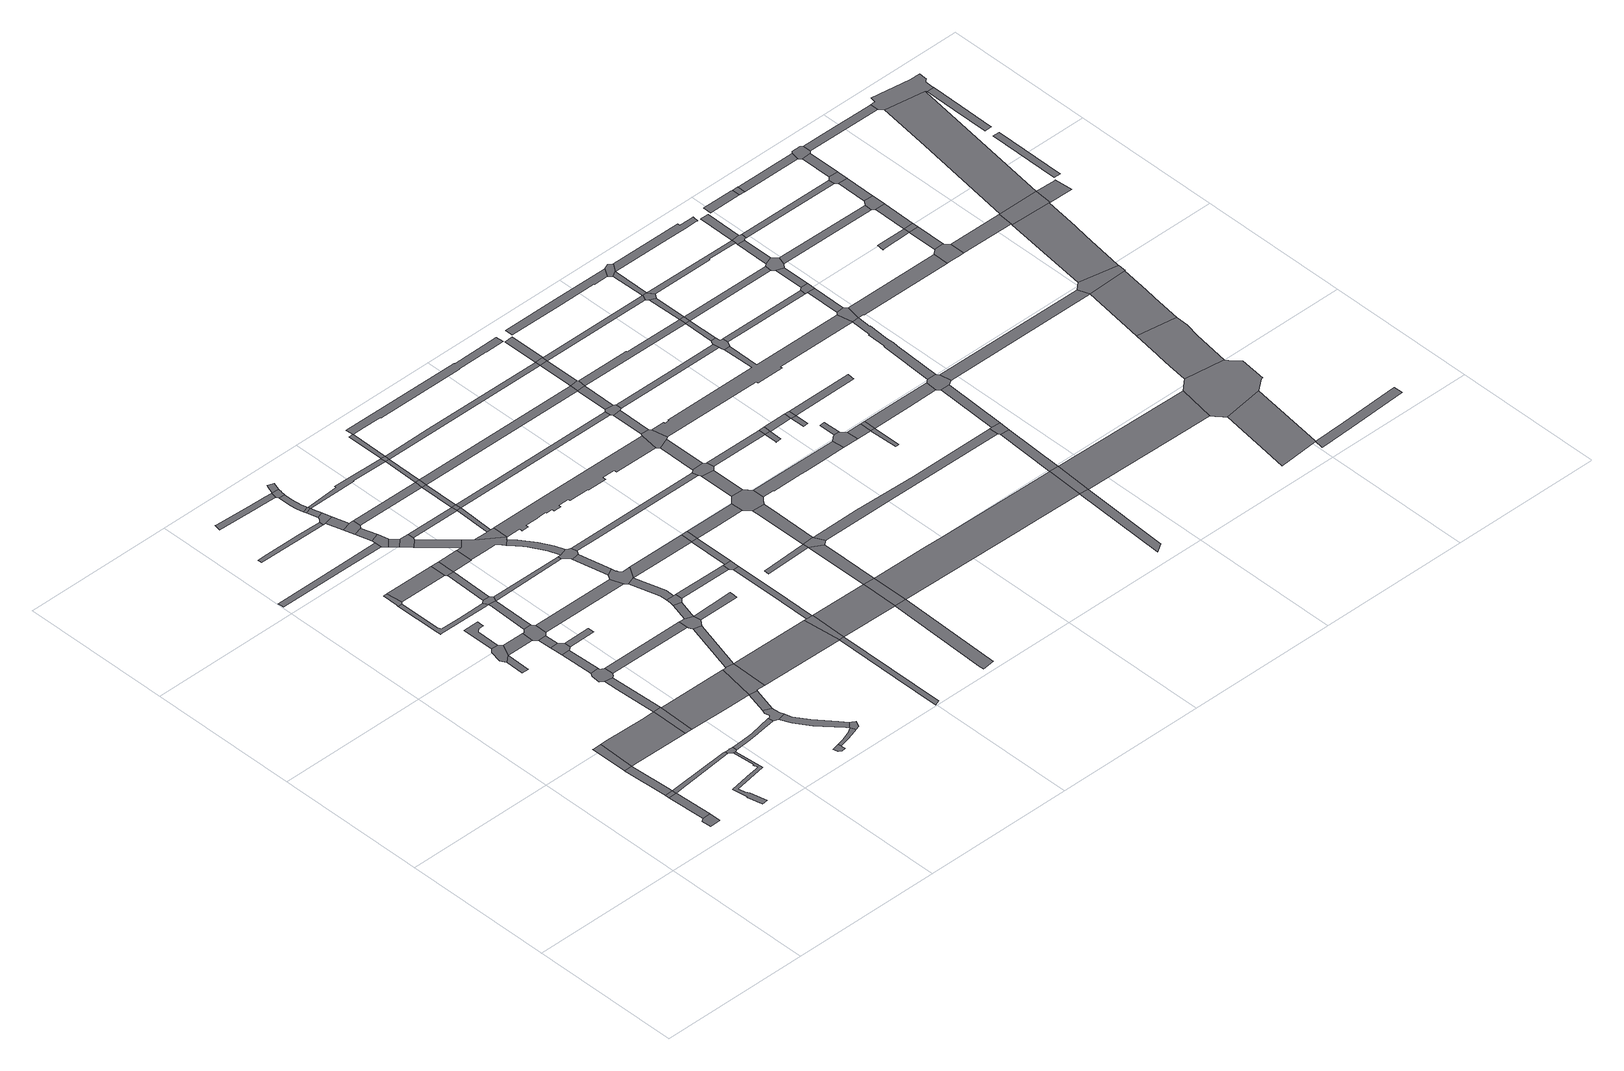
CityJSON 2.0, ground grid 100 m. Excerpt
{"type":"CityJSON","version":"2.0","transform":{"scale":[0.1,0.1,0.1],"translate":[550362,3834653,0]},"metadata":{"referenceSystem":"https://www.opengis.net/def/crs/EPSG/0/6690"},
"CityObjects":{
"road1":{"type":"Road","geometry":[{"type":"MultiSurface","lod":"1","boundaries":[[[0,1,2,3,4,5]]]}]},
"road2":{"type":"Road","attributes":{"RoadStructureAttribute.sectionType":"1"},"geometry":[{"type":"MultiSurface","lod":"1","boundaries":[[[6,7,8,1,0]]]}]},
"road3":{"type":"Road","geometry":[{"type":"MultiSurface","lod":"1","boundaries":[[[9,10,8,7]]]}]},
"road4":{"type":"Road","attributes":{"RoadStructureAttribute.sectionType":"1"},"geometry":[{"type":"MultiSurface","lod":"1","boundaries":[[[11,10,9,12,13,14]]]}]},
"road5":{"type":"Road","geometry":[{"type":"MultiSurface","lod":"1","boundaries":[[[15,16,17,11,14,18]]]}]},
"road6":{"type":"Road","attributes":{"RoadStructureAttribute.sectionType":"1"},"geometry":[{"type":"MultiSurface","lod":"1","boundaries":[[[19,20,9,7,21,22,23]]]}]},
"road7":{"type":"Road","attributes":{"RoadStructureAttribute.sectionType":"1"},"geometry":[{"type":"MultiSurface","lod":"1","boundaries":[[[24,25,26,27,28,29,30,31,32,33,34,35,36,37,38,39]]]}]},
"road8":{"type":"Road","attributes":{"function":"3","RoadStructureAttribute.sectionType":"1"},"geometry":[{"type":"MultiSurface","lod":"1","boundaries":[[[40,41,42,18,14,43,44,45,46]]]}]},
"road9":{"type":"Road","geometry":[{"type":"MultiSurface","lod":"1","boundaries":[[[47,48,49,23,22,24,39,50,51]]]}]},
"road10":{"type":"Road","geometry":[{"type":"MultiSurface","lod":"1","boundaries":[[[52,53,54,55]]]}]},
"road11":{"type":"Road","geometry":[{"type":"MultiSurface","lod":"1","boundaries":[[[46,45,56,57,58]]]}]},
"road12":{"type":"Road","geometry":[{"type":"MultiSurface","lod":"1","boundaries":[[[59,60,61,55,54,62,63]]]}]},
"road13":{"type":"Road","attributes":{"RoadStructureAttribute.sectionType":"1"},"geometry":[{"type":"MultiSurface","lod":"1","boundaries":[[[64,65,46,58,66]]]}]},
"road14":{"type":"Road","attributes":{"RoadStructureAttribute.sectionType":"1"},"geometry":[{"type":"MultiSurface","lod":"1","boundaries":[[[67,68,69,51,50,70,71,72,73]]]}]},
"road15":{"type":"Road","attributes":{"RoadStructureAttribute.sectionType":"1"},"geometry":[{"type":"MultiSurface","lod":"1","boundaries":[[[74,75,76,77,78,59,63]]]}]},
"road16":{"type":"Road","attributes":{"RoadStructureAttribute.sectionType":"1"},"geometry":[{"type":"MultiSurface","lod":"1","boundaries":[[[62,54,79,80]]]}]},
"road17":{"type":"Road","geometry":[{"type":"MultiSurface","lod":"1","boundaries":[[[81,82,83,84,85,86,87]]]}]},
"road18":{"type":"Road","geometry":[{"type":"MultiSurface","lod":"1","boundaries":[[[88,89,90,91,92,93,64,66,94,95,96,97]]]}]},
"road19":{"type":"Road","attributes":{"RoadStructureAttribute.sectionType":"1"},"geometry":[{"type":"MultiSurface","lod":"1","boundaries":[[[98,99,100,101,102,103,104]]]}]},
"road20":{"type":"Road","attributes":{"RoadStructureAttribute.sectionType":"1"},"geometry":[{"type":"MultiSurface","lod":"1","boundaries":[[[105,106,90,89]]]}]},
"road21":{"type":"Road","attributes":{"RoadStructureAttribute.sectionType":"1"},"geometry":[{"type":"MultiSurface","lod":"1","boundaries":[[[83,107,108,109,110,111,112,113,114,115,116,117,84]]]}]},
"road22":{"type":"Road","geometry":[{"type":"MultiSurface","lod":"1","boundaries":[[[118,119,106,105,120,121]]]}]},
"road23":{"type":"Road","geometry":[{"type":"MultiSurface","lod":"1","boundaries":[[[122,123,124,125,126,127,128,129]]]}]},
"road24":{"type":"Road","attributes":{"function":"3","RoadStructureAttribute.sectionType":"1"},"geometry":[{"type":"MultiSurface","lod":"1","boundaries":[[[57,56,130,131,132,133]]]}]},
"road25":{"type":"Road","attributes":{"RoadStructureAttribute.sectionType":"1"},"geometry":[{"type":"MultiSurface","lod":"1","boundaries":[[[134,119,118,135]]]}]},
"road26":{"type":"Road","geometry":[{"type":"MultiSurface","lod":"1","boundaries":[[[136,137,138,139,140,80,79,141,134,135,142,143]]]}]},
"road27":{"type":"Road","attributes":{"RoadStructureAttribute.sectionType":"1"},"geometry":[{"type":"MultiSurface","lod":"1","boundaries":[[[144,145,146,147,148,149,150]]]}]},
"road28":{"type":"Road","attributes":{"RoadStructureAttribute.sectionType":"1"},"geometry":[{"type":"MultiSurface","lod":"1","boundaries":[[[87,86,151,152,153]]]}]},
"road29":{"type":"Road","geometry":[{"type":"MultiSurface","lod":"1","boundaries":[[[154,155,156,157,158,67,73,159,160,161,162]]]}]},
"road30":{"type":"Road","attributes":{"RoadStructureAttribute.sectionType":"1"},"geometry":[{"type":"MultiSurface","lod":"1","boundaries":[[[112,163,164,138,137,165]]]}]},
"road31":{"type":"Road","attributes":{"RoadStructureAttribute.sectionType":"1"},"geometry":[{"type":"MultiSurface","lod":"1","boundaries":[[[166,167,168,169,122,129,170,171,172]]]}]},
"road32":{"type":"Road","geometry":[{"type":"MultiSurface","lod":"1","boundaries":[[[173,174,121,120]]]}]},
"road33":{"type":"Road","attributes":{"RoadStructureAttribute.sectionType":"1"},"geometry":[{"type":"MultiSurface","lod":"1","boundaries":[[[175,176,177,178,179,180,160,159,181,182,183,184,185,186,187]]]}]},
"road34":{"type":"Road","attributes":{"RoadStructureAttribute.sectionType":"1"},"geometry":[{"type":"MultiSurface","lod":"1","boundaries":[[[132,154,162,188]]]}]},
"road35":{"type":"Road","geometry":[{"type":"MultiSurface","lod":"1","boundaries":[[[189,190,113,112,165,191,192,193]]]}]},
"road36":{"type":"Road","attributes":{"RoadStructureAttribute.sectionType":"1"},"geometry":[{"type":"MultiSurface","lod":"1","boundaries":[[[194,195,196,197,198,199,200,201,202,203]]]}]},
"road37":{"type":"Road","attributes":{"RoadStructureAttribute.sectionType":"1"},"geometry":[{"type":"MultiSurface","lod":"1","boundaries":[[[204,205,189,193]]]}]},
"road38":{"type":"Road","geometry":[{"type":"MultiSurface","lod":"1","boundaries":[[[206,187,186,166,172,207,208]]]}]},
"road39":{"type":"Road","attributes":{"RoadStructureAttribute.sectionType":"1"},"geometry":[{"type":"MultiSurface","lod":"1","boundaries":[[[97,96,209,210]]]}]},
"road40":{"type":"Road","geometry":[{"type":"MultiSurface","lod":"1","boundaries":[[[211,212,133,132,188,213,214,215,216]]]}]},
"road41":{"type":"Road","geometry":[{"type":"MultiSurface","lod":"1","boundaries":[[[153,152,217,205,204,218,219]]]}]},
"road42":{"type":"Road","geometry":[{"type":"MultiSurface","lod":"1","boundaries":[[[220,221,104,103,222,223]]]}]},
"road43":{"type":"Road","attributes":{"RoadStructureAttribute.sectionType":"1"},"geometry":[{"type":"MultiSurface","lod":"1","boundaries":[[[224,225,221,220]]]}]},
"road44":{"type":"Road","attributes":{"RoadStructureAttribute.sectionType":"1"},"geometry":[{"type":"MultiSurface","lod":"1","boundaries":[[[226,227,228,229]]]}]},
"road45":{"type":"Road","geometry":[{"type":"MultiSurface","lod":"1","boundaries":[[[230,231,232,233,150,149,234,227,226]]]}]},
"road46":{"type":"Road","geometry":[{"type":"MultiSurface","lod":"1","boundaries":[[[229,228,225,224,235,236]]]}]},
"road47":{"type":"Road","attributes":{"RoadStructureAttribute.sectionType":"1"},"geometry":[{"type":"MultiSurface","lod":"1","boundaries":[[[223,222,237,238]]]}]},
"road48":{"type":"Road","attributes":{"RoadStructureAttribute.sectionType":"1"},"geometry":[{"type":"MultiSurface","lod":"1","boundaries":[[[239,240,241,231,230]]]}]},
"road49":{"type":"Road","geometry":[{"type":"MultiSurface","lod":"1","boundaries":[[[242,243,244,241,240]]]}]},
"road50":{"type":"Road","attributes":{"RoadStructureAttribute.sectionType":"1"},"geometry":[{"type":"MultiSurface","lod":"1","boundaries":[[[245,246,247,244,243,248,249,250]]]}]},
"road51":{"type":"Road","attributes":{"RoadStructureAttribute.sectionType":"1"},"geometry":[{"type":"MultiSurface","lod":"1","boundaries":[[[219,218,251,252,253]]]}]},
"road52":{"type":"Road","geometry":[{"type":"MultiSurface","lod":"1","boundaries":[[[254,238,237,255,256,257,258,259]]]}]},
"road53":{"type":"Road","attributes":{"RoadStructureAttribute.sectionType":"1"},"geometry":[{"type":"MultiSurface","lod":"1","boundaries":[[[143,142,260,261]]]}]},
"road54":{"type":"Road","geometry":[{"type":"MultiSurface","lod":"1","boundaries":[[[203,202,262,245,250,263,264,265,266,267]]]}]},
"road55":{"type":"Road","attributes":{"RoadStructureAttribute.sectionType":"1"},"geometry":[{"type":"MultiSurface","lod":"1","boundaries":[[[268,269,267,266,270]]]}]},
"road56":{"type":"Road","attributes":{"RoadStructureAttribute.sectionType":"1"},"geometry":[{"type":"MultiSurface","lod":"1","boundaries":[[[191,165,271,272,273]]]}]},
"road57":{"type":"Road","attributes":{"RoadStructureAttribute.sectionType":"1"},"geometry":[{"type":"MultiSurface","lod":"1","boundaries":[[[274,211,216,275]]]}]},
"road58":{"type":"Road","attributes":{"RoadStructureAttribute.sectionType":"1"},"geometry":[{"type":"MultiSurface","lod":"1","boundaries":[[[276,256,255,277,278,279,280,281]]]}]},
"road59":{"type":"Road","geometry":[{"type":"MultiSurface","lod":"1","boundaries":[[[210,209,282,283,274,275,284,285,286]]]}]},
"road60":{"type":"Road","geometry":[{"type":"MultiSurface","lod":"1","boundaries":[[[287,281,280,288,253,252,289,290,291,292,293,294,295,296,297]]]}]},
"road61":{"type":"Road","attributes":{"function":"3","RoadStructureAttribute.sectionType":"1"},"geometry":[{"type":"MultiSurface","lod":"1","boundaries":[[[298,216,215,299,300]]]}]},
"road62":{"type":"Road","attributes":{"RoadStructureAttribute.sectionType":"1"},"geometry":[{"type":"MultiSurface","lod":"1","boundaries":[[[301,302,259,258,303,304,305]]]}]},
"road63":{"type":"Road","attributes":{"RoadStructureAttribute.sectionType":"1"},"geometry":[{"type":"MultiSurface","lod":"1","boundaries":[[[306,236,235,307,308,309]]]}]},
"road64":{"type":"Road","attributes":{"RoadStructureAttribute.sectionType":"1"},"geometry":[{"type":"MultiSurface","lod":"1","boundaries":[[[310,286,285,311,312]]]}]},
"road65":{"type":"Road","geometry":[{"type":"MultiSurface","lod":"1","boundaries":[[[313,297,314,315,316,317]]]}]},
"road66":{"type":"Road","attributes":{"RoadStructureAttribute.sectionType":"1"},"geometry":[{"type":"MultiSurface","lod":"1","boundaries":[[[318,319,320,321,322,242,240,323,324,325,326]]]}]},
"road67":{"type":"Road","geometry":[{"type":"MultiSurface","lod":"1","boundaries":[[[327,328,310,312,329,330,331]]]}]},
"road68":{"type":"Road","attributes":{"RoadStructureAttribute.sectionType":"1"},"geometry":[{"type":"MultiSurface","lod":"1","boundaries":[[[332,333,334,335,336,327,331]]]}]},
"road69":{"type":"Road","attributes":{"RoadStructureAttribute.sectionType":"1"},"geometry":[{"type":"MultiSurface","lod":"1","boundaries":[[[337,338,339,295,294,340,341,342,343,344,345,346]]]}]},
"road70":{"type":"Road","attributes":{"RoadStructureAttribute.sectionType":"1"},"geometry":[{"type":"MultiSurface","lod":"1","boundaries":[[[347,348,349,350,351]]]}]},
"road71":{"type":"Road","geometry":[{"type":"MultiSurface","lod":"1","boundaries":[[[352,353,354,355,351,350,356,261,260,335,334,357]]]}]},
"road72":{"type":"Road","geometry":[{"type":"MultiSurface","lod":"1","boundaries":[[[358,359,346,345,273,272,360,361,362,349,348,363,364,365,366]]]}]},
"road73":{"type":"Road","attributes":{"RoadStructureAttribute.sectionType":"1"},"geometry":[{"type":"MultiSurface","lod":"1","boundaries":[[[304,317,316,367,368]]]}]},
"road74":{"type":"Road","attributes":{"RoadStructureAttribute.sectionType":"1"},"geometry":[{"type":"MultiSurface","lod":"1","boundaries":[[[299,369,370,371,372]]]}]},
"road75":{"type":"Road","attributes":{"RoadStructureAttribute.sectionType":"1"},"geometry":[{"type":"MultiSurface","lod":"1","boundaries":[[[373,374,375,376,285,284]]]}]},
"road76":{"type":"Road","geometry":[{"type":"MultiSurface","lod":"1","boundaries":[[[305,304,368,377]]]}]},
"road77":{"type":"Road","attributes":{"RoadStructureAttribute.sectionType":"1"},"geometry":[{"type":"MultiSurface","lod":"1","boundaries":[[[378,379,305,377]]]}]},
"road78":{"type":"Road","geometry":[{"type":"MultiSurface","lod":"1","boundaries":[[[309,308,379,378,380]]]}]},
"road79":{"type":"Road","geometry":[{"type":"MultiSurface","lod":"1","boundaries":[[[300,299,372,381,382,383]]]}]},
"road80":{"type":"Road","attributes":{"RoadStructureAttribute.sectionType":"1"},"geometry":[{"type":"MultiSurface","lod":"1","boundaries":[[[330,329,384,385]]]}]},
"road81":{"type":"Road","attributes":{"RoadStructureAttribute.sectionType":"1"},"geometry":[{"type":"MultiSurface","lod":"1","boundaries":[[[325,309,380,386]]]}]},
"road82":{"type":"Road","geometry":[{"type":"MultiSurface","lod":"1","boundaries":[[[326,325,386,387,388]]]}]},
"road83":{"type":"Road","attributes":{"RoadStructureAttribute.sectionType":"1"},"geometry":[{"type":"MultiSurface","lod":"1","boundaries":[[[389,357,334,390,391,392]]]}]},
"road84":{"type":"Road","attributes":{"RoadStructureAttribute.sectionType":"1"},"geometry":[{"type":"MultiSurface","lod":"1","boundaries":[[[393,394,395,388,387]]]}]},
"road85":{"type":"Road","attributes":{"RoadStructureAttribute.sectionType":"1"},"geometry":[{"type":"MultiSurface","lod":"1","boundaries":[[[396,397,383,382,398,399]]]}]},
"road86":{"type":"Road","attributes":{"function":"3","RoadStructureAttribute.sectionType":"1"},"geometry":[{"type":"MultiSurface","lod":"1","boundaries":[[[381,372,400,401]]]}]},
"road87":{"type":"Road","geometry":[{"type":"MultiSurface","lod":"1","boundaries":[[[385,384,402,396,399,403,404,405]]]}]},
"road88":{"type":"Road","attributes":{"RoadStructureAttribute.sectionType":"1"},"geometry":[{"type":"MultiSurface","lod":"1","boundaries":[[[391,406,405,404,407,408]]]}]},
"road89":{"type":"Road","attributes":{"function":"3","RoadStructureAttribute.sectionType":"1"},"geometry":[{"type":"MultiSurface","lod":"1","boundaries":[[[400,409,410,411,412]]]}]},
"road90":{"type":"Road","geometry":[{"type":"MultiSurface","lod":"1","boundaries":[[[392,391,408,413]]]}]},
"road91":{"type":"Road","attributes":{"RoadStructureAttribute.sectionType":"1"},"geometry":[{"type":"MultiSurface","lod":"1","boundaries":[[[366,365,414,415,416]]]}]},
"road92":{"type":"Road","attributes":{"RoadStructureAttribute.sectionType":"1"},"geometry":[{"type":"MultiSurface","lod":"1","boundaries":[[[417,418,315,314,419,420,421,422,423,424,425,426,427,428,429,430,431,432,433,434,435,436,437,438,439,440,441]]]}]},
"road93":{"type":"Road","attributes":{"RoadStructureAttribute.sectionType":"1"},"geometry":[{"type":"MultiSurface","lod":"1","boundaries":[[[442,443,444,445,446,447]]]}]},
"road94":{"type":"Road","geometry":[{"type":"MultiSurface","lod":"1","boundaries":[[[401,400,412,448]]]}]},
"road95":{"type":"Road","attributes":{"RoadStructureAttribute.sectionType":"1"},"geometry":[{"type":"MultiSurface","lod":"1","boundaries":[[[449,377,368,450,451]]]}]},
"road96":{"type":"Road","attributes":{"RoadStructureAttribute.sectionType":"1"},"geometry":[{"type":"MultiSurface","lod":"1","boundaries":[[[452,413,408,453,454,455,456]]]}]},
"road97":{"type":"Road","attributes":{"function":"3","RoadStructureAttribute.sectionType":"1"},"geometry":[{"type":"MultiSurface","lod":"1","boundaries":[[[447,457,401,448,458,459]]]}]},
"road98":{"type":"Road","attributes":{"RoadStructureAttribute.sectionType":"1"},"geometry":[{"type":"MultiSurface","lod":"1","boundaries":[[[380,378,460,461]]]}]},
"road99":{"type":"Road","geometry":[{"type":"MultiSurface","lod":"1","boundaries":[[[462,442,447,459,463,464]]]}]},
"road100":{"type":"Road","attributes":{"RoadStructureAttribute.sectionType":"1"},"geometry":[{"type":"MultiSurface","lod":"1","boundaries":[[[465,387,386,466,467]]]}]},
"road101":{"type":"Road","attributes":{"function":"3","RoadStructureAttribute.sectionType":"1"},"geometry":[{"type":"MultiSurface","lod":"1","boundaries":[[[468,469,442,462,470,471]]]}]},
"road102":{"type":"Road","attributes":{"RoadStructureAttribute.sectionType":"1"},"geometry":[{"type":"MultiSurface","lod":"1","boundaries":[[[472,473,474,475,393,476,477,478,479,480,481,482,483,484]]]}]},
"road103":{"type":"Road","geometry":[{"type":"MultiSurface","lod":"1","boundaries":[[[485,486,456,455,487,488,468,471,489,490,491,492,493]]]}]},
"road104":{"type":"Road","attributes":{"function":"3","RoadStructureAttribute.sectionType":"1"},"geometry":[{"type":"MultiSurface","lod":"1","boundaries":[[[494,485,493,495]]]}]},
"road105":{"type":"Road","geometry":[{"type":"MultiSurface","lod":"1","boundaries":[[[496,497,498,499,416,415,500,494,495,501,502,503]]]}]},
"road106":{"type":"Road","attributes":{"function":"3","RoadStructureAttribute.sectionType":"1"},"geometry":[{"type":"MultiSurface","lod":"1","boundaries":[[[504,505,506,507,497,496]]]}]},
"road107":{"type":"Road","geometry":[{"type":"MultiSurface","lod":"1","boundaries":[[[508,509,441,440,510,506,505,511,512,513,514]]]}]},
"road108":{"type":"Road","attributes":{"function":"3","RoadStructureAttribute.sectionType":"1"},"geometry":[{"type":"MultiSurface","lod":"1","boundaries":[[[515,516,508,514]]]}]},
"road109":{"type":"Road","geometry":[{"type":"MultiSurface","lod":"1","boundaries":[[[517,451,450,516,515,518,519,520,521,522]]]}]},
"road110":{"type":"Road","attributes":{"function":"3","RoadStructureAttribute.sectionType":"1"},"geometry":[{"type":"MultiSurface","lod":"1","boundaries":[[[523,460,517,522]]]}]},
"road111":{"type":"Road","attributes":{"RoadStructureAttribute.sectionType":"1"},"geometry":[{"type":"MultiSurface","lod":"1","boundaries":[[[503,502,524,525]]]}]},
"road112":{"type":"Road","attributes":{"function":"3","RoadStructureAttribute.sectionType":"1"},"geometry":[{"type":"MultiSurface","lod":"1","boundaries":[[[526,527,528,529,448,412,530,531,532,533,534,535]]]}]},
"road113":{"type":"Road","attributes":{"RoadStructureAttribute.sectionType":"1"},"geometry":[{"type":"MultiSurface","lod":"1","boundaries":[[[536,491,490,537,538,539,540,541,542,543,544]]]}]},
"road114":{"type":"Road","geometry":[{"type":"MultiSurface","lod":"1","boundaries":[[[545,461,460,523,546]]]}]},
"road115":{"type":"Road","attributes":{"function":"3","RoadStructureAttribute.sectionType":"1"},"geometry":[{"type":"MultiSurface","lod":"1","boundaries":[[[547,548,549,461,545]]]}]},
"road116":{"type":"Road","geometry":[{"type":"MultiSurface","lod":"1","boundaries":[[[550,467,466,548,547,551]]]}]},
"road117":{"type":"Road","attributes":{"function":"3","RoadStructureAttribute.sectionType":"1"},"geometry":[{"type":"MultiSurface","lod":"1","boundaries":[[[552,553,467,550]]]}]},
"road118":{"type":"Road","attributes":{"RoadStructureAttribute.sectionType":"1"},"geometry":[{"type":"MultiSurface","lod":"1","boundaries":[[[554,555,556,462,464,557,558,559,560]]]}]},
"road119":{"type":"Road","geometry":[{"type":"MultiSurface","lod":"1","boundaries":[[[524,561,562,563,564,565]]]}]},
"road120":{"type":"Road","geometry":[{"type":"MultiSurface","lod":"1","boundaries":[[[525,524,565,566]]]}]},
"road121":{"type":"Road","attributes":{"RoadStructureAttribute.sectionType":"1"},"geometry":[{"type":"MultiSurface","lod":"1","boundaries":[[[566,565,567,568,569]]]}]},
"road122":{"type":"Road","attributes":{"RoadStructureAttribute.sectionType":"1"},"geometry":[{"type":"MultiSurface","lod":"1","boundaries":[[[570,520,519,571,572,573]]]}]},
"road123":{"type":"Road","geometry":[{"type":"MultiSurface","lod":"1","boundaries":[[[574,575,576,544,543,577,578,579,580,581]]]}]},
"road124":{"type":"Road","geometry":[{"type":"MultiSurface","lod":"1","boundaries":[[[582,583,584,585,586]]]}]},
"road125":{"type":"Road","geometry":[{"type":"MultiSurface","lod":"1","boundaries":[[[569,568,582,586,587]]]}]},
"road126":{"type":"Road","geometry":[{"type":"MultiSurface","lod":"1","boundaries":[[[588,589,590,591,574,581]]]}]},
"road127":{"type":"Road","attributes":{"RoadStructureAttribute.sectionType":"1"},"geometry":[{"type":"MultiSurface","lod":"1","boundaries":[[[592,593,594,546,523,595,596,597,598]]]}]},
"road128":{"type":"Road","attributes":{"RoadStructureAttribute.sectionType":"1"},"geometry":[{"type":"MultiSurface","lod":"1","boundaries":[[[578,577,599,600]]]}]},
"road129":{"type":"Road","geometry":[{"type":"MultiSurface","lod":"1","boundaries":[[[599,601,602,603,604]]]}]},
"road130":{"type":"Road","attributes":{"RoadStructureAttribute.sectionType":"1"},"geometry":[{"type":"MultiSurface","lod":"1","boundaries":[[[551,547,605,606]]]}]},
"road131":{"type":"Road","attributes":{"RoadStructureAttribute.sectionType":"1"},"geometry":[{"type":"MultiSurface","lod":"1","boundaries":[[[534,607,608,609]]]}]},
"road132":{"type":"Road","geometry":[{"type":"MultiSurface","lod":"1","boundaries":[[[600,599,604,610]]]}]},
"road133":{"type":"Road","attributes":{"RoadStructureAttribute.sectionType":"1"},"geometry":[{"type":"MultiSurface","lod":"1","boundaries":[[[611,612,613,614,615,616,617,618]]]}]},
"road134":{"type":"Road","attributes":{"RoadStructureAttribute.sectionType":"1"},"geometry":[{"type":"MultiSurface","lod":"1","boundaries":[[[619,620,621,622,623,624,625,626,627,628,629,512,511,630,631,632,633,634,635]]]}]},
"road135":{"type":"Road","attributes":{"RoadStructureAttribute.sectionType":"1"},"geometry":[{"type":"MultiSurface","lod":"1","boundaries":[[[636,637,638,639,640,587,586]]]}]},
"road136":{"type":"Road","geometry":[{"type":"MultiSurface","lod":"1","boundaries":[[[641,535,534,609,642]]]}]},
"road137":{"type":"Road","geometry":[{"type":"MultiSurface","lod":"1","boundaries":[[[643,644,645,573,572,646,623,622,647,648,649,650,651,652,653]]]}]},
"road138":{"type":"Road","attributes":{"RoadStructureAttribute.sectionType":"1"},"geometry":[{"type":"MultiSurface","lod":"1","boundaries":[[[654,610,604,655,656,657,658,659,660]]]}]},
"road139":{"type":"Road","attributes":{"RoadStructureAttribute.sectionType":"1"},"geometry":[{"type":"MultiSurface","lod":"1","boundaries":[[[597,643,653,661]]]}]},
"road140":{"type":"Road","attributes":{"RoadStructureAttribute.sectionType":"1"},"geometry":[{"type":"MultiSurface","lod":"1","boundaries":[[[662,641,642,663]]]}]},
"road141":{"type":"Road","geometry":[{"type":"MultiSurface","lod":"1","boundaries":[[[598,597,661,664]]]}]},
"road142":{"type":"Road","attributes":{"RoadStructureAttribute.sectionType":"1"},"geometry":[{"type":"MultiSurface","lod":"1","boundaries":[[[665,598,664,666,667]]]}]},
"road143":{"type":"Road","geometry":[{"type":"MultiSurface","lod":"1","boundaries":[[[560,559,662,663,668,669]]]}]},
"road144":{"type":"Road","geometry":[{"type":"MultiSurface","lod":"1","boundaries":[[[670,606,605,671,672,665,667,673,674,675]]]}]},
"road145":{"type":"Road","attributes":{"RoadStructureAttribute.sectionType":"1"},"geometry":[{"type":"MultiSurface","lod":"1","boundaries":[[[676,677,678,606,670]]]}]},
"road146":{"type":"Road","attributes":{"RoadStructureAttribute.sectionType":"1"},"geometry":[{"type":"MultiSurface","lod":"1","boundaries":[[[679,669,668,680]]]}]},
"road147":{"type":"Road","geometry":[{"type":"MultiSurface","lod":"1","boundaries":[[[681,618,617,682,678,677,683]]]}]},
"road148":{"type":"Road","geometry":[{"type":"MultiSurface","lod":"1","boundaries":[[[684,685,686,660,659,687,688,679,680,689,690,691,692,693,694,695]]]}]},
"road149":{"type":"Road","attributes":{"RoadStructureAttribute.sectionType":"1"},"geometry":[{"type":"MultiSurface","lod":"1","boundaries":[[[648,647,696,697,698]]]}]},
"road150":{"type":"Road","attributes":{"RoadStructureAttribute.sectionType":"1"},"geometry":[{"type":"MultiSurface","lod":"1","boundaries":[[[664,661,699,700]]]}]},
"road151":{"type":"Road","attributes":{"function":"3","RoadStructureAttribute.sectionType":"1"},"geometry":[{"type":"MultiSurface","lod":"1","boundaries":[[[701,702,642,609,703,704,705,706]]]}]},
"road152":{"type":"Road","attributes":{"RoadStructureAttribute.sectionType":"1"},"geometry":[{"type":"MultiSurface","lod":"1","boundaries":[[[707,708,709,710,711,712,713,714,634,715,716,717,718,719,684,695]]]}]},
"road153":{"type":"Road","attributes":{"RoadStructureAttribute.sectionType":"1"},"geometry":[{"type":"MultiSurface","lod":"1","boundaries":[[[670,675,720,721,722,723]]]}]},
"road154":{"type":"Road","geometry":[{"type":"MultiSurface","lod":"1","boundaries":[[[724,725,726,727,635,634,714,728]]]}]},
"road155":{"type":"Road","attributes":{"RoadStructureAttribute.sectionType":"1"},"geometry":[{"type":"MultiSurface","lod":"1","boundaries":[[[729,730,731,683,677,732,733,734,735,736,737]]]}]},
"road156":{"type":"Road","attributes":{"RoadStructureAttribute.sectionType":"1"},"geometry":[{"type":"MultiSurface","lod":"1","boundaries":[[[738,726,725,739]]]}]},
"road157":{"type":"Road","geometry":[{"type":"MultiSurface","lod":"1","boundaries":[[[740,741,698,697,738,739,742]]]}]},
"road158":{"type":"Road","attributes":{"RoadStructureAttribute.sectionType":"1"},"geometry":[{"type":"MultiSurface","lod":"1","boundaries":[[[743,740,742,744]]]}]},
"road159":{"type":"Road","geometry":[{"type":"MultiSurface","lod":"1","boundaries":[[[745,746,700,699,743,744,747,748]]]}]},
"road160":{"type":"Road","attributes":{"RoadStructureAttribute.sectionType":"1"},"geometry":[{"type":"MultiSurface","lod":"1","boundaries":[[[749,746,745,750]]]}]},
"road161":{"type":"Road","geometry":[{"type":"MultiSurface","lod":"1","boundaries":[[[751,752,753,723,722,754,749,750,755,756,757,758]]]}]},
"road162":{"type":"Road","attributes":{"function":"2","RoadStructureAttribute.sectionType":"1"},"geometry":[{"type":"MultiSurface","lod":"1","boundaries":[[[759,760,761,762,763,764,765]]]}]},
"road163":{"type":"Road","attributes":{"RoadStructureAttribute.sectionType":"1"},"geometry":[{"type":"MultiSurface","lod":"1","boundaries":[[[766,753,752,767]]]}]},
"road164":{"type":"Road","attributes":{"RoadStructureAttribute.sectionType":"1"},"geometry":[{"type":"MultiSurface","lod":"1","boundaries":[[[692,691,768,769]]]}]},
"road165":{"type":"Road","attributes":{"RoadStructureAttribute.sectionType":"1"},"geometry":[{"type":"MultiSurface","lod":"1","boundaries":[[[728,714,770,771,772,773]]]}]},
"road166":{"type":"Road","geometry":[{"type":"MultiSurface","lod":"1","boundaries":[[[774,775,776,706,705,777,778,761,760,779,780,781,782,783,784,785]]]}]},
"road167":{"type":"Road","attributes":{"RoadStructureAttribute.sectionType":"1"},"geometry":[{"type":"MultiSurface","lod":"1","boundaries":[[[786,787,788,789,790]]]}]},
"road168":{"type":"Road","attributes":{"RoadStructureAttribute.sectionType":"1"},"geometry":[{"type":"MultiSurface","lod":"1","boundaries":[[[748,747,791,792]]]}]},
"road169":{"type":"Road","attributes":{"RoadStructureAttribute.sectionType":"1"},"geometry":[{"type":"MultiSurface","lod":"1","boundaries":[[[793,794,765,795,796,797,798]]]}]},
"road170":{"type":"Road","attributes":{"RoadStructureAttribute.sectionType":"1"},"geometry":[{"type":"MultiSurface","lod":"1","boundaries":[[[799,758,757,800,801,802]]]}]},
"road171":{"type":"Road","geometry":[{"type":"MultiSurface","lod":"1","boundaries":[[[790,789,803,804]]]}]},
"road172":{"type":"Road","geometry":[{"type":"MultiSurface","lod":"1","boundaries":[[[805,806,807,808,774,785,809,810,811]]]}]},
"road173":{"type":"Road","geometry":[{"type":"MultiSurface","lod":"1","boundaries":[[[812,813,814,815,816,817]]]}]},
"road174":{"type":"Road","geometry":[{"type":"MultiSurface","lod":"1","boundaries":[[[818,819,820,773,772,821,822,823,824,825]]]}]},
"road175":{"type":"Road","attributes":{"RoadStructureAttribute.sectionType":"1"},"geometry":[{"type":"MultiSurface","lod":"1","boundaries":[[[816,818,825,826]]]}]},
"road176":{"type":"Road","geometry":[{"type":"MultiSurface","lod":"1","boundaries":[[[817,816,826,827]]]}]},
"road177":{"type":"Road","attributes":{"RoadStructureAttribute.sectionType":"1"},"geometry":[{"type":"MultiSurface","lod":"1","boundaries":[[[828,804,803,829,830]]]}]},
"road178":{"type":"Road","attributes":{"function":"2","RoadStructureAttribute.sectionType":"1"},"geometry":[{"type":"MultiSurface","lod":"1","boundaries":[[[831,832,833,834,768,805,811]]]}]},
"road179":{"type":"Road","attributes":{"RoadStructureAttribute.sectionType":"1"},"geometry":[{"type":"MultiSurface","lod":"1","boundaries":[[[835,817,827,836]]]}]},
"road180":{"type":"Road","geometry":[{"type":"MultiSurface","lod":"1","boundaries":[[[837,838,792,791,835,836,839,840]]]}]},
"road181":{"type":"Road","attributes":{"RoadStructureAttribute.sectionType":"1"},"geometry":[{"type":"MultiSurface","lod":"1","boundaries":[[[841,837,840,842]]]}]},
"road182":{"type":"Road","geometry":[{"type":"MultiSurface","lod":"1","boundaries":[[[843,769,768,834,844,845]]]}]},
"road183":{"type":"Road","attributes":{"RoadStructureAttribute.sectionType":"1"},"geometry":[{"type":"MultiSurface","lod":"1","boundaries":[[[824,823,846,847]]]}]},
"road184":{"type":"Road","geometry":[{"type":"MultiSurface","lod":"1","boundaries":[[[848,849,802,801,841,842,850,851,852]]]}]},
"road185":{"type":"Road","attributes":{"RoadStructureAttribute.sectionType":"1"},"geometry":[{"type":"MultiSurface","lod":"1","boundaries":[[[853,854,848,852]]]}]},
"road186":{"type":"Road","geometry":[{"type":"MultiSurface","lod":"1","boundaries":[[[855,830,829,854,853,856,857,858]]]}]},
"road187":{"type":"Road","attributes":{"function":"2","RoadStructureAttribute.sectionType":"1"},"geometry":[{"type":"MultiSurface","lod":"1","boundaries":[[[859,860,843,845,861,862,863,864]]]}]},
"road188":{"type":"Road","geometry":[{"type":"MultiSurface","lod":"1","boundaries":[[[847,846,859,864,865,866,867]]]}]},
"road189":{"type":"Road","attributes":{"RoadStructureAttribute.sectionType":"1"},"geometry":[{"type":"MultiSurface","lod":"1","boundaries":[[[868,869,857,856,870,871,872]]]}]},
"road190":{"type":"Road","attributes":{"RoadStructureAttribute.sectionType":"1"},"geometry":[{"type":"MultiSurface","lod":"1","boundaries":[[[873,866,865,874,875]]]}]},
"road191":{"type":"Road","attributes":{"function":"2","RoadStructureAttribute.sectionType":"1"},"geometry":[{"type":"MultiSurface","lod":"1","boundaries":[[[876,877,867,866,878,879,880]]]}]},
"road192":{"type":"Road","attributes":{"RoadStructureAttribute.sectionType":"1"},"geometry":[{"type":"MultiSurface","lod":"1","boundaries":[[[881,882,883,884]]]}]},
"road193":{"type":"Road","geometry":[{"type":"MultiSurface","lod":"1","boundaries":[[[885,886,887,872,871,888,876,880,889,890,891,892,893,894,895,896,897,898,899,900,901]]]}]},
"road194":{"type":"Road","attributes":{"RoadStructureAttribute.sectionType":"1"},"geometry":[{"type":"MultiSurface","lod":"1","boundaries":[[[892,902,903,904,905,893]]]}]}
},
"vertices":[
[475,203,0],[421,202,0],[402,187,0],[405,124,0],[423,125,0],[477,127,0],
[464,453,0],[464,457,0],[409,454,0],
[462,486,0],[408,483,0],
[393,789,0],[462,491,0],[461,502,0],[446,790,0],
[394,1039,0],[391,1039,0],[392,791,0],[450,1038,0],
[885,523,0],[510,490,0],[510,462,0],[898,503,0],[899,522,0],
[925,484,0],[936,336,0],[931,334,0],[939,303,0],[879,292,0],[877,295,0],[707,266,0],[725,164,0],[716,162,0],[742,64,0],[780,70,0],[756,181,0],[742,206,0],[733,250,0],[956,286,0],[940,481,0],
[836,1033,0],[762,1034,0],[506,1038,0],[460,789,0],[510,789,0],[846,784,0],[850,1033,0],
[938,522,0],[930,522,0],[922,521,0],[954,490,0],[954,522,0],
[561,1768,0],[606,1768,0],[608,1927,0],[562,1888,0],
[897,783,0],[903,1031,0],[903,1033,0],
[580,2029,0],[559,2007,0],[543,1927,0],[647,2006,0],[625,2028,0],
[835,1403,0],[839,1310,0],[889,1395,0],
[1261,559,0],[1112,532,0],[1032,524,0],[1064,498,0],[1132,507,0],[1138,508,0],[1266,527,0],
[627,2182,0],[646,2200,0],[683,2200,0],[682,2245,0],[583,2245,0],
[791,1926,0],[792,2005,0],
[465,2759,0],[464,2654,0],[464,2641,0],[489,2641,0],[495,2647,0],[501,2653,0],[491,2759,0],
[885,1499,0],[885,1506,0],[829,1504,0],[816,1482,0],[811,1422,0],[835,1404,0],[902,1408,0],[905,1412,0],[914,1421,0],[913,1483,0],
[484,3111,0],[7,3111,0],[8,3091,0],[8,3071,0],[484,3068,0],[743,3066,0],[742,3111,0],
[877,1726,0],[822,1725,0],
[465,2333,0],[465,2311,0],[475,2311,0],[492,2311,0],[813,2309,0],[830,2309,0],[810,2337,0],[632,2338,0],[502,2341,0],[492,2361,0],[490,2591,0],
[874,1812,0],[819,1811,0],[901,1742,0],[899,1786,0],
[1385,139,0],[1356,133,0],[1338,128,0],[1345,96,0],[1364,84,0],[1390,87,0],[1387,110,0],[1390,118,0],
[1184,778,0],[1312,776,0],[1325,776,0],[1365,1025,0],
[816,1904,0],[871,1904,0],
[888,2006,0],[873,2025,0],[824,2024,0],[808,2007,0],[807,2005,0],[803,1915,0],[891,1925,0],[890,2004,0],
[482,3449,0],[219,3451,0],[181,3451,0],[181,3423,0],[219,3422,0],[644,3417,0],[644,3447,0],
[510,2653,0],[824,2651,0],[824,2757,0],
[1285,629,0],[1279,605,0],[1284,574,0],[1277,565,0],[1275,561,0],[1297,513,0],[1349,527,0],[1341,555,0],[1334,606,0],
[830,2292,0],[830,2278,0],[877,2303,0],
[1528,191,0],[1510,181,0],[1486,167,0],[1430,149,0],[1457,133,0],[1522,154,0],[1543,161,0],
[1080,1745,0],[1081,1787,0],
[1550,238,0],[1546,242,0],[1536,253,0],[1518,276,0],[1420,394,0],[1361,480,0],[1328,442,0],[1384,360,0],[1395,347,0],[1431,304,0],[1516,212,0],[1529,200,0],[1558,231,0],
[1380,769,0],
[832,2356,0],[818,2344,0],[892,2335,0],[889,2339,0],[876,2354,0],
[579,3806,0],[479,3811,0],[232,3821,0],[215,3822,0],[207,3779,0],[320,3776,0],[479,3770,0],[578,3766,0],[617,3765,0],[624,3804,0],
[881,2640,0],[836,2639,0],
[1570,221,0],[1571,170,0],[1589,208,0],
[1474,1416,0],[1474,1481,0],
[1394,1031,0],[1392,1025,0],[1381,772,0],[1382,776,0],[1441,775,0],[1445,1023,0],
[834,2641,0],[881,2642,0],[881,2757,0],
[800,3153,0],[743,3137,0],[770,3039,0],[818,3086,0],
[772,3255,0],[714,3238,0],
[725,3433,0],[663,3417,0],[693,3311,0],[753,3328,0],
[708,3493,0],[666,3482,0],[661,3462,0],[653,3454,0],[660,3417,0],
[784,3274,0],[785,3328,0],
[813,2995,0],[858,3039,0],
[693,3552,0],[690,3563,0],[647,3552,0],
[687,3581,0],[685,3581,0],[642,3570,0],
[626,3747,0],[626,3659,0],[631,3614,0],[675,3623,0],[666,3693,0],[669,3745,0],
[1018,2643,0],[1017,2647,0],[1018,2756,0],
[870,3039,0],[868,2939,0],[914,2983,0],[918,2992,0],[921,2999,0],[921,3039,0],
[1478,1922,0],[1451,2002,0],
[620,3759,0],[669,3760,0],[671,3771,0],[673,3779,0],[677,3801,0],[630,3804,0],
[653,3869,0],[650,3861,0],[695,3855,0],
[885,2303,0],[1380,2310,0],[1380,2335,0],
[1489,1384,0],[1540,1372,0],
[1074,2828,0],[886,2921,0],[1031,2783,0],[1049,2765,0],[1055,2759,0],[1098,2804,0],
[1477,1409,0],[1482,1399,0],[1571,1410,0],[1563,1459,0],[1515,1481,0],
[1123,2779,0],[1051,2756,0],[1076,2646,0],[1124,2646,0],[1206,2645,0],[1211,2639,0],[1230,2617,0],[1243,2602,0],[1278,2633,0],[1294,2648,0],[1150,2754,0],
[1460,1023,0],[2002,766,0],[1974,1016,0],
[1246,3037,0],[1209,3037,0],[1250,2997,0],[1255,2997,0],[1250,3037,0],
[1249,3326,0],[895,3273,0],[1247,3270,0],[1255,3326,0],
[1548,1603,0],[1570,1485,0],[1598,1590,0],
[1248,2753,0],[1294,2650,0],[1295,2754,0],[1273,2754,0],[1248,2754,0],
[1006,3603,0],[1006,3606,0],[914,3606,0],[913,3600,0],[913,3596,0],[1017,3564,0],[1018,3569,0],[1258,3564,0],[1254,3600,0],
[1554,1660,0],[1554,1628,0],[1622,1615,0],[1622,1660,0],[1606,1660,0],
[1607,1678,0],[1608,1722,0],[1553,1922,0],[1500,1904,0],[1553,1710,0],
[1428,2415,0],[1384,2501,0],[1317,2592,0],[1259,2583,0],[1278,2561,0],[1286,2550,0],[1318,2508,0],[1375,2408,0],[1400,2335,0],[1451,2352,0],
[1518,2061,0],[1472,2273,0],[1422,2262,0],[1471,2037,0],[1517,2061,0],
[1547,1998,0],[1532,2010,0],[1528,2028,0],[1524,2027,0],[1460,2017,0],[1599,1997,0],
[1477,2336,0],[1469,2341,0],[1394,2299,0],[1402,2293,0],[1419,2279,0],[1486,2295,0],[1487,2298,0],[1488,2299,0],[1482,2336,0],
[1282,2991,0],[1282,2997,0],
[2001,323,0],[1999,9,0],[2034,19,0],[2034,766,0],
[1846,1412,0],[1847,1439,0],[1848,1465,0],[1847,1465,0],
[1280,3036,0],
[1283,3270,0],[1251,3270,0],
[1281,3325,0],
[2036,1014,0],[2034,1014,0],[1994,1015,0],
[1977,1611,0],[1977,1656,0],
[1285,3564,0],
[1287,3599,0],[1257,3599,0],
[1599,2001,0],[1736,1921,0],[1993,1919,0],[1993,1999,0],
[1290,3851,0],[1258,3851,0],[1260,3851,0],
[1994,1591,0],[1994,1213,0],[2034,1213,0],[2033,1591,0],
[2416,760,0],[2417,1008,0],
[1992,1594,0],[2033,1599,0],[2033,1656,0],[1992,1656,0],
[1991,1675,0],[2032,1882,0],[2034,1918,0],
[2397,69,0],[2397,42,0],[2478,53,0],[2496,759,0],
[2034,1998,0],
[1641,2299,0],[2404,2296,0],[2396,2333,0],
[2252,2749,0],[1659,2752,0],[1297,2648,0],[1390,2648,0],[1390,2627,0],[1436,2628,0],[1435,2648,0],[1523,2647,0],[1550,2650,0],[1590,2649,0],[1590,2643,0],[1631,2643,0],[1631,2626,0],[1680,2626,0],[1681,2643,0],[1756,2643,0],[1756,2631,0],[1891,2629,0],[1891,2623,0],[2018,2623,0],[2018,2646,0],[2104,2645,0],[2105,2624,0],[2397,2622,0],[2414,2747,0],
[2416,1481,0],[2108,1467,0],[2107,1450,0],[2106,1432,0],[2108,1432,0],[2415,1443,0],
[2496,1006,0],
[2412,3032,0],[2412,2993,0],[2412,3033,0],
[2183,1998,0],[2053,1918,0],[2169,1918,0],[2372,1917,0],[2372,1997,0],
[2415,1442,0],[2495,1360,0],[2495,1396,0],
[2425,3264,0],[2426,3319,0],
[2494,1486,0],[2503,1401,0],[2526,1419,0],
[1614,3599,0],[2426,3561,0],[2427,3595,0],
[2413,1875,0],[2414,1815,0],[2494,1816,0],[2494,1871,0],
[2099,3892,0],[2099,3897,0],[1290,3901,0],[1283,3901,0],[1372,3851,0],[1496,3850,0],[1496,3846,0],[2085,3841,0],[2087,3846,0],[2294,3847,0],[2294,3843,0],[2420,3844,0],[2417,3895,0],
[2413,2041,0],[2394,2020,0],[2372,1916,0],[2394,1895,0],[2514,1896,0],[2533,1919,0],[2534,1996,0],[2514,2018,0],[2495,2039,0],
[2412,2275,0],[2494,2265,0],
[2493,2352,0],[2413,2349,0],[2413,2345,0],[2400,2336,0],[2412,2286,0],[2504,2275,0],[2520,2291,0],[2512,2339,0],
[2492,2615,0],[2492,2632,0],[2417,2602,0],[2417,2598,0],
[2423,2761,0],[2423,2759,0],[2409,2610,0],[2506,2645,0],[2488,2746,0],[2485,2749,0],[2476,2759,0],
[2478,2983,0],[2425,2979,0],
[2424,3046,0],[2489,2991,0],[2493,2993,0],[2493,3033,0],[2489,3035,0],[2478,3041,0],
[2480,3266,0],
[2907,2289,0],[2907,2338,0],
[3804,986,0],[3622,989,0],[3020,998,0],[2873,1000,0],[3335,745,0],[3415,744,0],[3785,737,0],[3787,737,0],[3795,737,0],[3809,986,0],
[2614,1996,0],[2614,1918,0],[2614,1915,0],[2817,1913,0],[2852,1913,0],[2971,1913,0],[3108,1912,0],[3138,1912,0],[3131,1992,0],
[2480,3326,0],[2487,3319,0],
[2481,3562,0],[2426,3558,0],[2426,3337,0],
[2482,3599,0],[2482,3596,0],
[2482,3838,0],[2427,3835,0],
[3245,1474,0],[2825,1485,0],[2502,1486,0],[2866,1417,0],[3018,1416,0],[3823,1412,0],[3823,1472,0],
[2906,2202,0],[2906,2200,0],[2924,2202,0],[2943,2203,0],[2945,2288,0],
[2945,2338,0],
[2946,2288,0],[3102,2290,0],[3102,2338,0],
[2933,3031,0],[2933,2991,0],[3233,2989,0],[3227,3029,0],
[3175,2025,0],[3174,2024,0],[3157,2012,0],[3242,1911,0],[3242,1992,0],[3222,2011,0],[3212,2021,0],[3212,2023,0],
[3102,2287,0],[3106,2192,0],[3122,2192,0],[3138,2193,0],[3137,2285,0],
[3137,2338,0],
[3209,2137,0],[3209,2138,0],[3191,2137,0],[3174,2135,0],
[3238,3310,0],[2847,3312,0],[2847,3318,0],[3238,3262,0],[3239,3262,0],[3243,3262,0],[3242,3310,0],
[3343,1911,0],[3344,1991,0],
[3350,1722,0],[3363,1722,0],[3375,1723,0],[3373,1911,0],
[3221,3559,0],[3236,3594,0],
[3761,91,0],[3822,127,0],[3855,733,0],
[3374,1991,0],
[2869,3900,0],[2496,3901,0],[2493,3850,0],[2837,3849,0],[3113,3847,0],[3113,3844,0],[3210,3844,0],[3241,3898,0],
[3280,2743,0],[3282,2945,0],[3282,2946,0],[3282,2957,0],[3242,2955,0],[3242,2925,0],[3245,2743,0],[2611,2746,0],[2611,2736,0],[2579,2737,0],[2578,2746,0],[3179,2642,0],[3179,2626,0],[3361,2627,0],[3361,2641,0],[3906,2638,0],[3889,2740,0],
[3140,2285,0],[3580,2289,0],[3581,2313,0],[3582,2337,0],[3581,2337,0],
[3809,987,0],[3871,985,0],
[3242,3061,0],[3238,3053,0],[3236,3049,0],[3238,2969,0],[3299,2989,0],[3299,3028,0],[3288,3028,0],[3279,3028,0],[3277,3028,0],[3277,3042,0],[3277,3061,0],
[3633,1989,0],[3378,1910,0],[3634,1909,0],[3634,1911,0],[3634,1912,0],[3838,1912,0],[3843,1988,0],
[3275,3262,0],
[3832,1396,0],[3893,1393,0],
[3275,3306,0],
[3237,3541,0],[3275,3309,0],[3272,3526,0],
[3897,1469,0],[3836,1472,0],
[3269,3595,0],[3223,3556,0],[3235,3544,0],[3275,3529,0],[3295,3556,0],[3296,3557,0],
[3269,3832,0],[3269,3843,0],[3234,3821,0],
[3860,1892,0],[3920,1891,0],
[3281,3913,0],[3232,3823,0],[3306,3897,0],
[3865,2006,0],[3855,1997,0],[3846,1990,0],[3841,1910,0],[3850,1901,0],[3930,1898,0],[3948,1909,0],[3951,1911,0],[3939,1987,0],[3937,1989,0],[3935,1992,0],[3925,2005,0],
[3435,2988,0],[3885,2987,0],[3887,3026,0],
[3886,3260,0],[3890,3304,0],
[4643,971,0],[3880,985,0],[3862,733,0],[4590,720,0],[4759,716,0],[4802,968,0],
[3944,2325,0],[3945,2360,0],[3946,2387,0],[3946,2422,0],[3952,2548,0],[3948,2547,0],[3952,2639,0],[3953,2642,0],[3902,2499,0],[3895,2499,0],[3892,2367,0],[3887,2369,0],[3887,2360,0],
[3709,3555,0],[3710,3562,0],[3908,3560,0],[3910,3588,0],
[3963,2749,0],[3952,2760,0],[3902,2753,0],[3891,2743,0],[3971,2741,0],
[3889,3878,0],[3791,3878,0],[3791,3894,0],[3271,3843,0],[3667,3840,0],[3791,3839,0],[3878,3838,0],[3889,3838,0],[3895,3878,0],
[3903,2986,0],[3954,2986,0],
[3905,3041,0],[3889,3028,0],[3954,3041,0],
[3906,3241,0],[3955,3225,0],
[3957,3335,0],[3907,3317,0],[3977,3251,0],[3992,3303,0],
[3908,3542,0],[3959,3541,0],
[3969,3591,0],[3965,3593,0],[3911,3588,0],[3908,3554,0],[3966,3552,0],[3967,3551,0],[3980,3551,0],[3981,3587,0],
[5029,169,0],[5098,682,0],[4825,643,0],[4806,504,0],[4781,329,0],[4755,141,0],[5027,160,0],
[3913,3838,0],[3967,3836,0],
[5003,1906,0],[4977,1981,0],
[3993,2642,0],[3994,2638,0],[4619,2634,0],[4622,2737,0],
[4877,1034,0],[4860,1020,0],[4829,992,0],[4780,692,0],[4810,660,0],[5118,697,0],[5179,745,0],[5190,744,0],[5211,922,0],[5200,935,0],[5158,984,0],[5145,999,0],
[4193,3890,0],[3988,3892,0],[3987,3836,0],[4203,3835,0],[4204,3890,0],
[4632,3245,0],[4637,3297,0],
[5652,190,0],[5250,170,0],[5018,98,0],[5024,99,0],[5251,108,0],[5655,130,0],
[4639,3585,0],[4640,3545,0],[4641,3545,0],[4640,3585,0],
[4243,3834,0],[4244,3889,0],
[4941,1476,0],[4913,1287,0],[4911,1268,0],[4897,1171,0],[5181,1249,0],[5203,1350,0],[5207,1437,0],
[4450,3005,0],[4449,2983,0],[4448,2960,0],[4449,2960,0],[4653,2965,0],[4653,3007,0],
[4652,2766,0],[4652,2762,0],[4646,2757,0],[4654,2633,0],[4716,2633,0],[4746,2633,0],[4746,2736,0],[4719,2766,0],
[4720,2964,0],
[4720,3007,0],
[4252,3889,0],[4641,3832,0],[4652,3887,0],
[5228,1596,0],[5236,1650,0],[5245,1718,0],[5274,1915,0],
[4655,3232,0],[4721,3231,0],
[4659,3325,0],[4659,3323,0],[4722,3281,0],[4722,3324,0],
[4660,3527,0],[4723,3526,0],
[5023,2023,0],[5277,1915,0],[5282,1972,0],
[5100,2629,0],[5109,2733,0],
[4660,3603,0],[4642,3585,0],[4723,3553,0],[4723,3574,0],[4723,3602,0],
[4725,3818,0],[4661,3813,0],
[4663,3898,0],[4738,3831,0],[4738,3886,0],[4725,3897,0],
[5099,2621,0],[5068,2372,0],[5283,1984,0],[5325,2274,0],[5340,2374,0],[5373,2612,0],
[5380,2612,0],[5389,2731,0],[5116,2733,0],
[5213,3882,0],[4925,3884,0],[5214,3828,0],[5247,3829,0],[5246,3883,0],
[5529,2728,0],[5540,2610,0],[5531,2728,0],
[5270,3800,0],[5218,3428,0],[5529,3702,0],[5536,3753,0],[5537,3758,0],
[5544,3231,0],[5541,2748,0],[5586,2748,0],[5589,3231,0],
[5287,3923,0],[5281,3884,0],[5264,3884,0],[5257,3816,0],[5541,3758,0],[5544,3758,0],[5545,3754,0],[5546,3750,0],[5593,3749,0],[5593,3762,0],[5593,3812,0],[5603,3820,0],[5614,3829,0],[5617,3882,0],[5580,3884,0],[5567,3884,0],[5551,3885,0],
[5545,3536,0],[5544,3292,0],[5590,3292,0],[5591,3535,0]
]}
